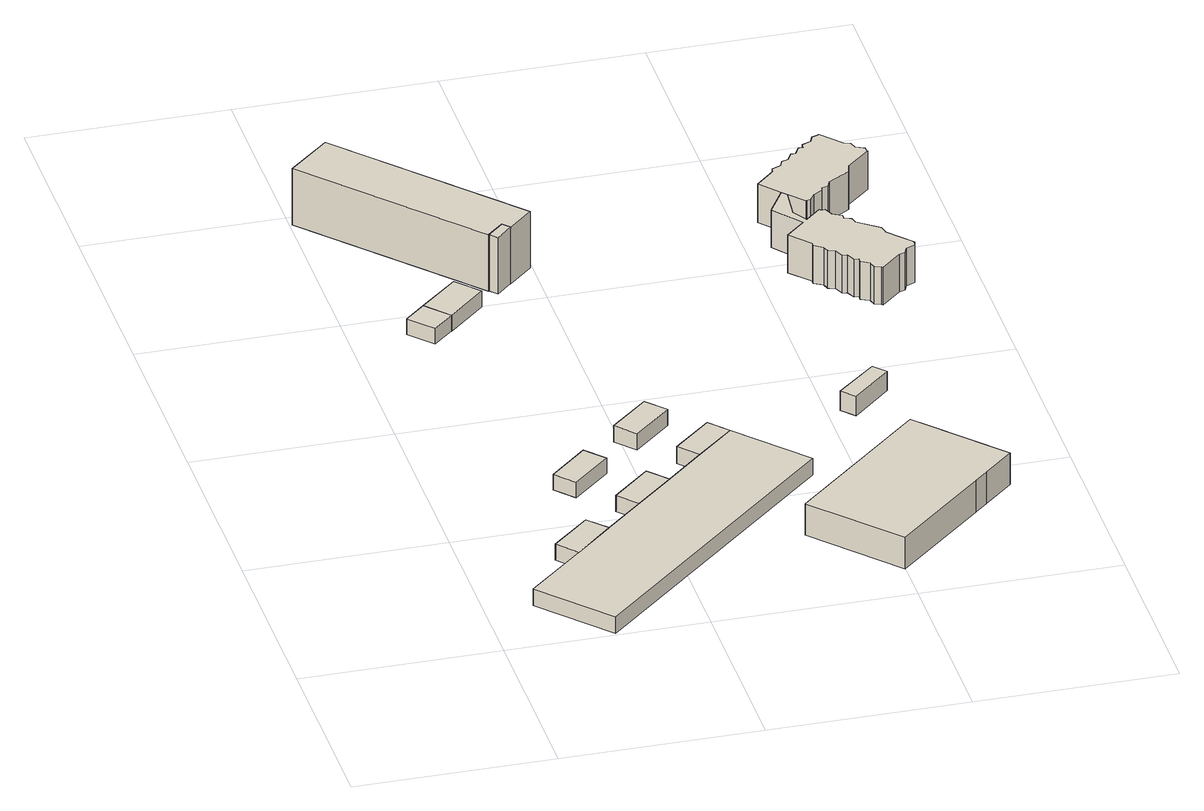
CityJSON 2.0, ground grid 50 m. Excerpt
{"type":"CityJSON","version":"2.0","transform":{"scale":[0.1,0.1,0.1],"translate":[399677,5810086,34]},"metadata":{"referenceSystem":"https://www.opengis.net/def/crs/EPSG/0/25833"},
"CityObjects":{
"building1":{"type":"Building","attributes":{"Gemeindeschluessel":"11000009","BezugspunktDach":"2200","function":"31001_2020","measuredHeight":4.31,"storeysAboveGround":1},"address":[{"country":"Germany","locality":"Berlin","thoroughfareNumber":"11 (6)","thoroughfareName":"Barbara-McClintock-Straße"}],"geometry":[{"type":"Solid","lod":"1","boundaries":[[[[0,1,2,3]],[[4,5,6,7]],[[4,7,3,2]],[[5,4,2,1]],[[6,5,1,0]],[[7,6,0,3]]]]}]},
"building2":{"type":"Building","attributes":{"Gemeindeschluessel":"11000009","BezugspunktDach":"2200","function":"31001_2020","measuredHeight":4.21,"storeysAboveGround":1},"address":[{"country":"Germany","locality":"Berlin","thoroughfareNumber":"11 (3)","thoroughfareName":"Barbara-McClintock-Straße"}],"geometry":[{"type":"Solid","lod":"1","boundaries":[[[[8,9,10,11]],[[12,13,14,15]],[[12,15,11,10]],[[13,12,10,9]],[[14,13,9,8]],[[15,14,8,11]]]]}]},
"building3":{"type":"Building","attributes":{"Gemeindeschluessel":"11000009","BezugspunktDach":"2200","function":"31001_2111","measuredHeight":4.53,"storeysAboveGround":1},"address":[{"country":"Germany","locality":"Berlin","thoroughfareNumber":"11 (9)","thoroughfareName":"Barbara-McClintock-Straße"}],"geometry":[{"type":"Solid","lod":"1","boundaries":[[[[16,17,18,19,20,21,1,0,22]],[[23,24,25,26,27,28,29,30,31]],[[23,31,22,0]],[[24,23,0,1]],[[25,24,1,21]],[[26,25,21,20]],[[27,26,20,19]],[[28,27,19,18]],[[29,28,18,17]],[[30,29,17,16]],[[31,30,16,22]]]]}]},
"building4":{"type":"Building","attributes":{"Gemeindeschluessel":"11000009","BezugspunktDach":"2200","function":"51009_1610","measuredHeight":4.24,"storeysAboveGround":0},"address":[{"country":"Germany","locality":"Berlin"}],"geometry":[{"type":"Solid","lod":"1","boundaries":[[[[32,33,34,35]],[[36,37,38,39]],[[36,39,35,34]],[[37,36,34,33]],[[38,37,33,32]],[[39,38,32,35]]]]}]},
"building5":{"type":"Building","attributes":{"Gemeindeschluessel":"11000009","BezugspunktDach":"2200","function":"31001_2020","measuredHeight":4.31,"storeysAboveGround":1},"address":[{"country":"Germany","locality":"Berlin","thoroughfareNumber":"11 (7)","thoroughfareName":"Barbara-McClintock-Straße"}],"geometry":[{"type":"Solid","lod":"1","boundaries":[[[[21,20,40,41]],[[42,43,44,45]],[[42,45,41,40]],[[43,42,40,20]],[[44,43,20,21]],[[45,44,21,41]]]]}]},
"building6":{"type":"Building","attributes":{"Gemeindeschluessel":"11000009","BezugspunktDach":"2200","function":"31001_2463","measuredHeight":4.32,"storeysAboveGround":1},"address":[{"country":"Germany","locality":"Berlin","thoroughfareNumber":"10 (1)","thoroughfareName":"Karl-Ziegler-Straße"}],"geometry":[{"type":"Solid","lod":"1","boundaries":[[[[33,46,47,34]],[[48,49,50,51]],[[48,51,34,47]],[[49,48,47,46]],[[50,49,46,33]],[[51,50,33,34]]]]}]},
"building7":{"type":"Building","attributes":{"Gemeindeschluessel":"11000009","BezugspunktDach":"2200","function":"31001_2200","measuredHeight":15.48,"storeysAboveGround":4},"address":[{"country":"Germany","locality":"Berlin","thoroughfareNumber":"10","thoroughfareName":"Karl-Ziegler-Straße"}],"geometry":[{"type":"Solid","lod":"1","boundaries":[[[[52,53,54,55,56,57]],[[58,59,60,61,62,63]],[[58,63,57,56]],[[59,58,56,55]],[[60,59,55,54]],[[61,60,54,53]],[[62,61,53,52]],[[63,62,52,57]]]]}]},
"building8":{"type":"Building","attributes":{"Gemeindeschluessel":"11000009","BezugspunktDach":"2200","function":"31001_2020","measuredHeight":4.49,"storeysAboveGround":1},"address":[{"country":"Germany","locality":"Berlin","thoroughfareNumber":"11 (4)","thoroughfareName":"Barbara-McClintock-Straße"}],"geometry":[{"type":"Solid","lod":"1","boundaries":[[[[64,65,66,67]],[[68,69,70,71]],[[68,71,67,66]],[[69,68,66,65]],[[70,69,65,64]],[[71,70,64,67]]]]}]},
"building9":{"type":"Building","attributes":{"Gemeindeschluessel":"11000009","BezugspunktDach":"2200","function":"51009_1610","measuredHeight":15.37,"storeysAboveGround":0},"address":[{"country":"Germany","locality":"Berlin"}],"geometry":[{"type":"Solid","lod":"1","boundaries":[[[[72,73,74,75]],[[76,77,78,79]],[[76,79,75,74]],[[77,76,74,73]],[[78,77,73,72]],[[79,78,72,75]]]]}]},
"building10":{"type":"Building","attributes":{"Gemeindeschluessel":"11000009","BezugspunktDach":"2200","function":"31001_2020","measuredHeight":4.53,"storeysAboveGround":1},"address":[{"country":"Germany","locality":"Berlin","thoroughfareNumber":"11 (8)","thoroughfareName":"Barbara-McClintock-Straße"}],"geometry":[{"type":"Solid","lod":"1","boundaries":[[[[19,18,80,81]],[[82,28,27,83]],[[82,83,81,80]],[[28,82,80,18]],[[27,28,18,19]],[[83,27,19,81]]]]}]},
"building11":{"type":"Building","attributes":{"Gemeindeschluessel":"11000009","BezugspunktDach":"2200","function":"31001_2100","measuredHeight":8.62,"storeysAboveGround":2},"address":[{"country":"Germany","locality":"Berlin","thoroughfareNumber":"4","thoroughfareName":"Johann-Hittorf-Straße"}],"geometry":[{"type":"Solid","lod":"1","boundaries":[[[[84,85,86,87,88,89,90,91]],[[92,93,94,95,96,97,98,99]],[[92,99,91,90]],[[93,92,90,89]],[[94,93,89,88]],[[95,94,88,87]],[[96,95,87,86]],[[97,96,86,85]],[[98,97,85,84]],[[99,98,84,91]]]]}]},
"building12":{"type":"Building","attributes":{"Gemeindeschluessel":"11000009","BezugspunktDach":"2200","function":"51009_1610","measuredHeight":5.27,"storeysAboveGround":0},"address":[{"country":"Germany","locality":"Berlin"}],"geometry":[{"type":"Solid","lod":"1","boundaries":[[[[100,101,102,103]],[[104,105,106,107]],[[104,107,103,102]],[[105,104,102,101]],[[106,105,101,100]],[[107,106,100,103]]]]}]},
"building13":{"type":"Building","attributes":{"Gemeindeschluessel":"11000009","BezugspunktDach":"2200","function":"31001_1024","measuredHeight":10.31,"storeysAboveGround":3},"address":[{"country":"Germany","locality":"Berlin","thoroughfareNumber":"18 (9)","thoroughfareName":"Abram-Joffe-Straße"}],"geometry":[{"type":"Solid","lod":"1","boundaries":[[[[108,109,110,111,112,113,114,115,116,117,118,119,120,121,122,123,124,125,126,127,128,129,130,131,132,133,134,135,136,137,138,139,140,141,142,143,144]],[[145,146,147,148,149,150,151,152,153,154,155,156,157,158,159,160,161,162,163,164,165,166,167,168,169,170,171,172,173,174,175,176,177,178,179,180,181]],[[145,181,144,143]],[[146,145,143,142]],[[147,146,142,141]],[[148,147,141,140]],[[149,148,140,139]],[[150,149,139,138]],[[151,150,138,137]],[[152,151,137,136]],[[153,152,136,135]],[[154,153,135,134]],[[155,154,134,133]],[[156,155,133,132]],[[157,156,132,131]],[[158,157,131,130]],[[159,158,130,129]],[[160,159,129,128]],[[161,160,128,127]],[[162,161,127,126]],[[163,162,126,125]],[[164,163,125,124]],[[165,164,124,123]],[[166,165,123,122]],[[167,166,122,121]],[[168,167,121,120]],[[169,168,120,119]],[[170,169,119,118]],[[171,170,118,117]],[[172,171,117,116]],[[173,172,116,115]],[[174,173,115,114]],[[175,174,114,113]],[[176,175,113,112]],[[177,176,112,111]],[[178,177,111,110]],[[179,178,110,109]],[[180,179,109,108]],[[181,180,108,144]]]]}]},
"building14":{"type":"Building","attributes":{"Gemeindeschluessel":"11000009","BezugspunktDach":"2200","function":"31001_1024","measuredHeight":10.51,"storeysAboveGround":3},"address":[{"country":"Germany","locality":"Berlin","thoroughfareNumber":"18 (8)","thoroughfareName":"Abram-Joffe-Straße"}],"geometry":[{"type":"Solid","lod":"1","boundaries":[[[[143,142,182,183,184,185,186,187,188,189,190,191,192,193,194,195,196,197,198,199,200,201,202,203,204,205,206,207,208,209,210,211,212]],[[213,214,215,216,217,218,219,220,221,222,223,224,225,226,227,228,229,230,231,232,233,234,235,236,237,238,239,240,241,242,243,244,245]],[[213,245,212,211]],[[214,213,211,210]],[[215,214,210,209]],[[216,215,209,208]],[[217,216,208,207]],[[218,217,207,206]],[[219,218,206,205]],[[220,219,205,204]],[[221,220,204,203]],[[222,221,203,202]],[[223,222,202,201]],[[224,223,201,200]],[[225,224,200,199]],[[226,225,199,198]],[[227,226,198,197]],[[228,227,197,196]],[[229,228,196,195]],[[230,229,195,194]],[[231,230,194,193]],[[232,231,193,192]],[[233,232,192,191]],[[234,233,191,190]],[[235,234,190,189]],[[236,235,189,188]],[[237,236,188,187]],[[238,237,187,186]],[[239,238,186,185]],[[240,239,185,184]],[[241,240,184,183]],[[242,241,183,182]],[[243,242,182,142]],[[244,243,142,143]],[[245,244,143,212]]]]}]}
},
"vertices":[
[261,303,52],[357,391,52],[313,439,52],[217,352,52],[313,439,8],[357,391,8],[261,303,8],[217,352,8],
[335,608,51],[431,695,51],[387,743,51],[292,656,51],[387,743,9],[431,695,9],[335,608,9],[292,656,9],
[271,2,52],[896,570,52],[741,740,52],[645,653,52],[549,565,52],[453,478,52],[116,172,52],[261,303,6],[357,391,6],[453,478,6],[549,565,6],[645,653,6],[741,740,6],[896,570,6],[271,2,6],[116,172,6],
[193,1364,47],[245,1411,47],[192,1469,47],[140,1422,47],[192,1469,4],[245,1411,4],[193,1364,4],[140,1422,4],
[505,614,52],[409,526,52],[505,614,8],[549,565,8],[453,478,8],[409,526,8],
[341,1498,47],[288,1556,47],[288,1556,3],[341,1498,3],[245,1411,3],[192,1469,3],
[375,1562,157],[416,1600,157],[433,1581,157],[495,1638,157],[111,2060,157],[7,1966,157],[111,2060,3],[495,1638,3],[433,1581,3],[416,1600,3],[375,1562,3],[7,1966,3],
[528,782,51],[624,870,51],[580,918,51],[484,831,51],[580,918,6],[624,870,6],[528,782,6],[484,831,6],
[392,1543,158],[433,1581,158],[416,1600,158],[375,1562,158],[416,1600,4],[433,1581,4],[392,1543,4],[375,1562,4],
[698,788,52],[602,701,52],[698,788,6],[602,701,6],
[997,109,92],[1222,313,92],[1256,345,92],[1330,412,92],[1328,415,92],[1175,583,92],[1143,618,92],[810,315,92],[1143,618,6],[1175,583,6],[1328,415,6],[1330,412,6],[1256,345,6],[1222,313,6],[997,109,6],[810,315,6],
[1060,796,62],[1158,886,62],[1130,917,62],[1030,829,62],[1130,917,9],[1158,886,9],[1060,796,9],[1030,829,9],
[1117,1500,112],[1068,1455,112],[1114,1404,112],[1114,1394,112],[1136,1381,112],[1141,1364,112],[1158,1358,112],[1168,1335,112],[1180,1333,112],[1190,1310,112],[1202,1309,112],[1202,1297,112],[1223,1285,112],[1228,1268,112],[1244,1262,112],[1247,1259,112],[1298,1305,112],[1314,1310,112],[1321,1327,112],[1344,1337,112],[1345,1348,112],[1347,1350,112],[1293,1410,112],[1288,1432,112],[1236,1472,112],[1231,1489,112],[1214,1496,112],[1214,1508,112],[1192,1520,112],[1182,1543,112],[1171,1544,112],[1168,1547,112],[1129,1511,112],[1105,1551,112],[1113,1631,112],[1102,1643,112],[1060,1574,112],[1102,1643,9],[1113,1631,9],[1105,1551,9],[1129,1511,9],[1168,1547,9],[1171,1544,9],[1182,1543,9],[1192,1520,9],[1214,1508,9],[1214,1496,9],[1231,1489,9],[1236,1472,9],[1288,1432,9],[1293,1410,9],[1347,1350,9],[1345,1348,9],[1344,1337,9],[1321,1327,9],[1314,1310,9],[1298,1305,9],[1247,1259,9],[1244,1262,9],[1228,1268,9],[1223,1285,9],[1202,1297,9],[1202,1309,9],[1190,1310,9],[1180,1333,9],[1168,1335,9],[1158,1358,9],[1141,1364,9],[1136,1381,9],[1114,1394,9],[1114,1404,9],[1068,1455,9],[1117,1500,9],[1060,1574,9],
[1148,1591,112],[1151,1594,112],[1161,1595,112],[1174,1616,112],[1196,1627,112],[1198,1638,112],[1215,1643,112],[1222,1660,112],[1278,1695,112],[1284,1717,112],[1344,1771,112],[1342,1774,112],[1342,1785,112],[1320,1797,112],[1315,1814,112],[1299,1821,112],[1253,1872,112],[1250,1869,112],[1234,1864,112],[1227,1847,112],[1204,1837,112],[1203,1825,112],[1191,1825,112],[1179,1803,112],[1167,1803,112],[1155,1782,112],[1138,1777,112],[1131,1760,112],[1108,1750,112],[1107,1739,112],[1058,1693,112],[1107,1739,7],[1108,1750,7],[1131,1760,7],[1138,1777,7],[1155,1782,7],[1167,1803,7],[1179,1803,7],[1191,1825,7],[1203,1825,7],[1204,1837,7],[1227,1847,7],[1234,1864,7],[1250,1869,7],[1253,1872,7],[1299,1821,7],[1315,1814,7],[1320,1797,7],[1342,1785,7],[1342,1774,7],[1344,1771,7],[1284,1717,7],[1278,1695,7],[1222,1660,7],[1215,1643,7],[1198,1638,7],[1196,1627,7],[1174,1616,7],[1161,1595,7],[1151,1594,7],[1148,1591,7],[1113,1631,7],[1102,1643,7],[1058,1693,7]
]}
